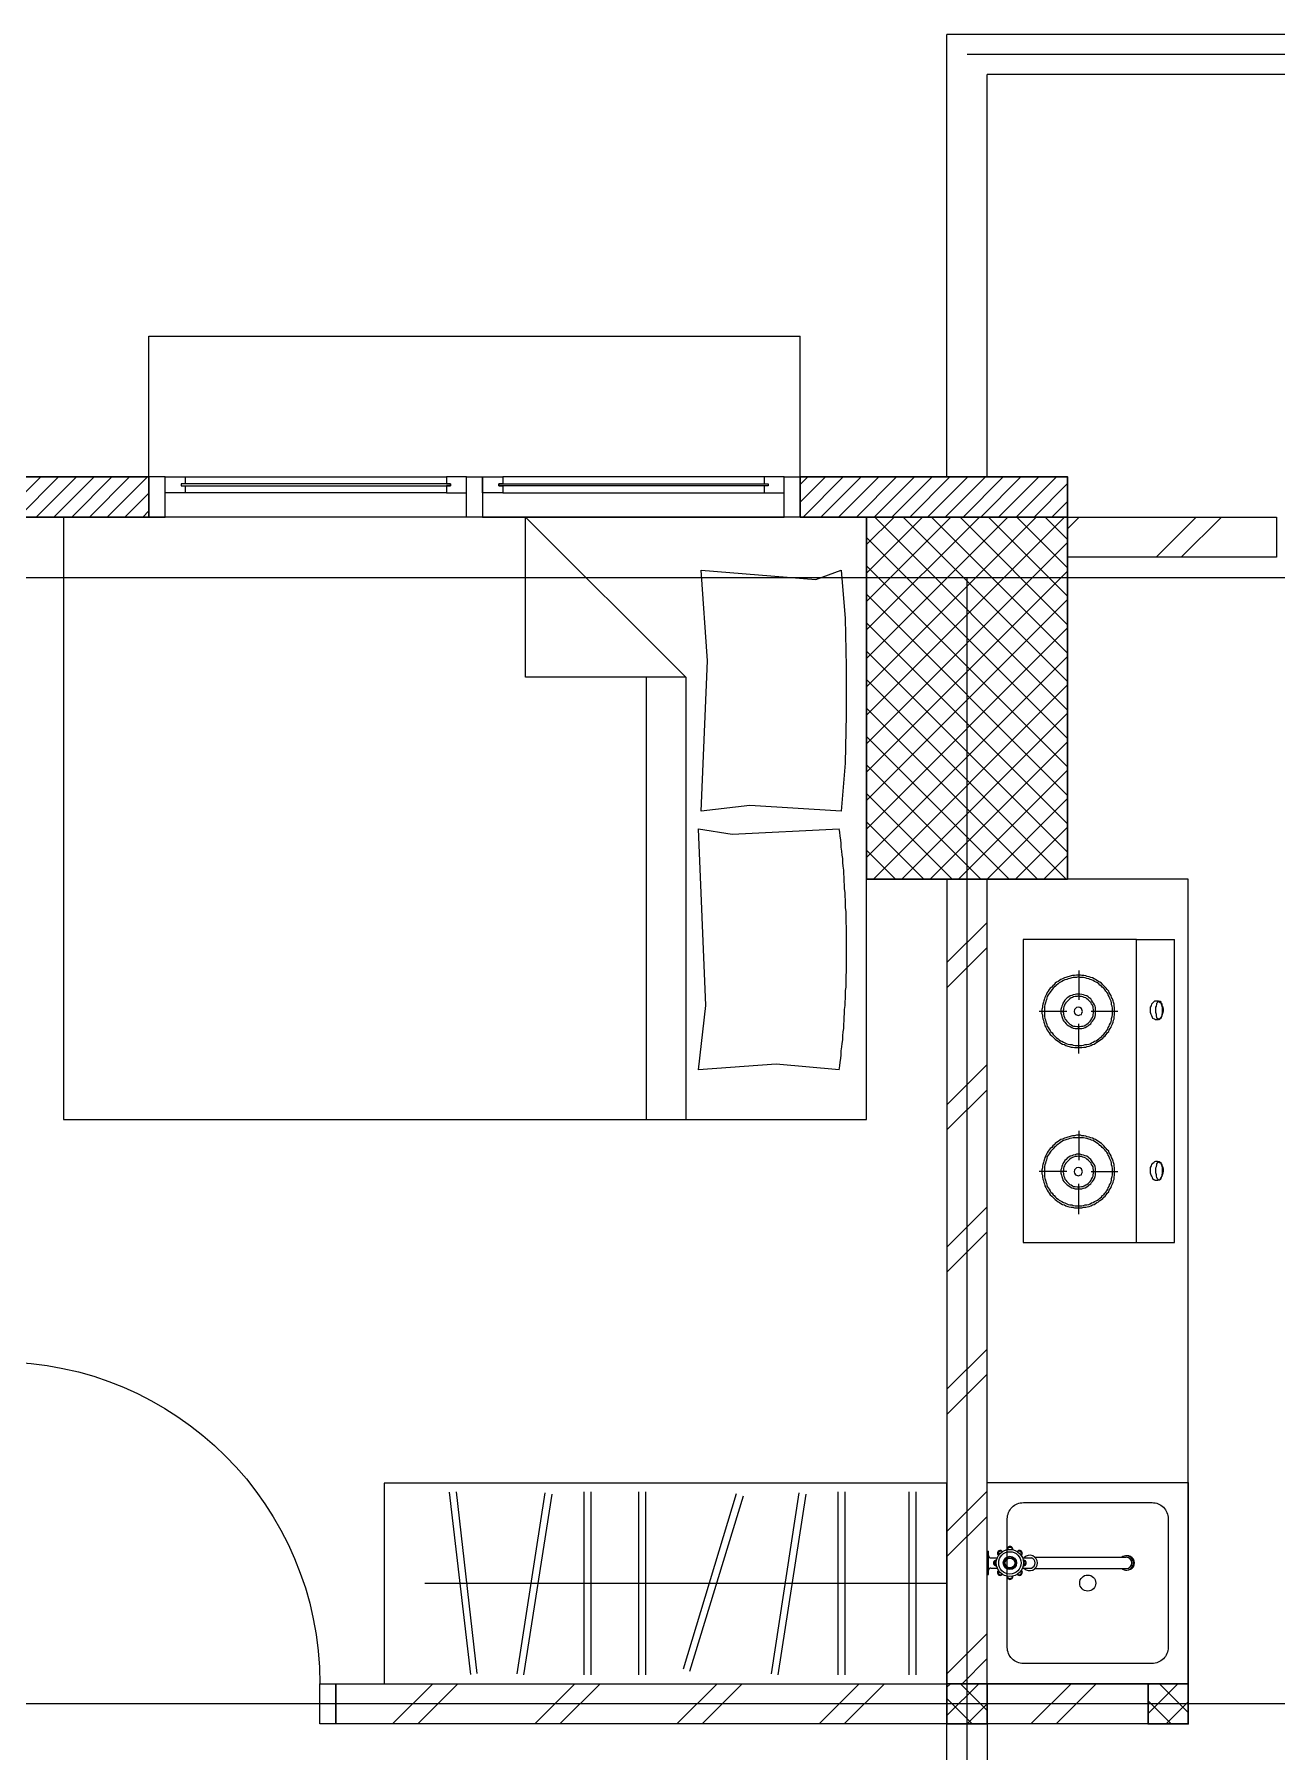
# Model space of a CAD drawing. Header units: millimetres. Extents: x -324 to 75, y -297 to 70.
# Drawn here: x -19.226 to -16.136, y 8.056 to 12.325 of the extents above; entities that cross this region are included whole.
import ezdxf

# ---------------------------------------------------------------- set-up
doc = ezdxf.new("R2010")
doc.units = ezdxf.units.MM
doc.layers.get('defpoints').update_dxf_attribs({"color": 1})
for name, color, linetype, lineweight in [('ars', 11, 'Continuous', 0), ('KOL', 1, 'Continuous', 30), ('KOLOM', 4, 'Continuous', 9), ('lan', 7, 'Continuous', 15), ('SANITAIR', 15, 'Continuous', 9), ('tem', 5, 'Continuous', 20)]:
    doc.layers.add(name, color=color, linetype=linetype, lineweight=lineweight)
doc.layers.add('as', color=1, linetype='Continuous', plot=False)
doc.layers.add('Kusen', color=30, linetype='Continuous')

# ---------------------------------------------------------------- blocks, each defined once
blk = doc.blocks.new('T. J1')
at = {"layer": 'Kusen'}
for p, q in [((-0.7188, 0.1), (-0.0688, 0.1)), ((0.7212, 0.1), (0.0712, 0.1)), ((-0.0688, 0.06), (-0.7188, 0.06)), ((0.0712, 0.06), (0.7212, 0.06)), ((-0.0188, 0), (-0.7688, 0)), ((0.0212, 0), (0.7712, 0))]:
    blk.add_line(p, q, dxfattribs=at)
for points in [[(-0.8088, 0), (-0.7688, 0), (-0.7688, 0.1), (-0.8088, 0.1)], [(-0.0188, 0), (0.0212, 0), (0.0212, 0.1), (-0.0188, 0.1)], [(0.8112, 0), (0.7712, 0), (0.7712, 0.1), (0.8112, 0.1)]]:
    blk.add_lwpolyline(points, close=True, dxfattribs=at)
for points in [[(-0.7188, 0.0775), (-0.7188, 0.06), (-0.7688, 0.06), (-0.7688, 0.1), (-0.7188, 0.1), (-0.7188, 0.0825), (-0.7288, 0.0825), (-0.7288, 0.0775), (-0.7188, 0.0775)], [(-0.0688, 0.0775), (-0.0688, 0.06), (-0.0188, 0.06), (-0.0188, 0.1), (-0.0688, 0.1), (-0.0688, 0.0825), (-0.0588, 0.0825), (-0.0588, 0.0775), (-0.0688, 0.0775)], [(0.0712, 0.0775), (0.0712, 0.06), (0.0212, 0.06), (0.0212, 0.1), (0.0712, 0.1), (0.0712, 0.0825), (0.0612, 0.0825), (0.0612, 0.0775), (0.0712, 0.0775)], [(0.7212, 0.0775), (0.7212, 0.06), (0.7712, 0.06), (0.7712, 0.1), (0.7212, 0.1), (0.7212, 0.0825), (0.7312, 0.0825), (0.7312, 0.0775), (0.7212, 0.0775)]]:
    blk.add_lwpolyline(points, dxfattribs=at)
at = {"layer": 'Kusen', "color": 141}
for points in [[(-0.7288, 0.0775), (-0.0588, 0.0775), (-0.0588, 0.0825), (-0.7288, 0.0825)], [(0.7312, 0.0775), (0.0612, 0.0775), (0.0612, 0.0825), (0.7312, 0.0825)]]:
    blk.add_lwpolyline(points, close=True, dxfattribs=at)
blk = doc.blocks.new('P.80')
at = {"layer": 'Kusen'}
for points in [[(-69.8094, -74.8368), (-69.7694, -74.8368), (-69.7694, -74.0368), (-69.8094, -74.0368)], [(-70.6094, -74.9368), (-70.5694, -74.9368), (-70.5694, -74.8368), (-70.6094, -74.8368)], [(-69.7694, -74.9368), (-69.7294, -74.9368), (-69.7294, -74.8368), (-69.7694, -74.8368)]]:
    blk.add_lwpolyline(points, close=True, dxfattribs=at)
blk.add_arc((-69.7694, -74.8368), 0.8, 90, 180, dxfattribs=at)
blk = doc.blocks.new('BED1')
at = {"color": 0, "linetype": 'Continuous'}
for points in [[(1.9976, 0), (1.9976, 1.4976), (0, 1.4976), (0, 0), (1.9976, 0)], [(1.5484, 1.0993), (1.1489, 1.0993), (1.1489, 1.4976), (1.5484, 1.0993)], [(1.9346, 1.3656), (1.9443, 1.2458), (1.9467, 1.1259), (1.9467, 1.0061), (1.9443, 0.8862), (1.9346, 0.7663), (1.707, 0.7809), (1.586, 0.7663), (1.6017, 1.1404), (1.586, 1.3656), (1.8717, 1.3426), (1.9346, 1.3656)], [(1.4492, 1.0993), (1.4492, 0)], [(1.5484, 1.0993), (1.5484, 0)], [(1.9298, 0.1235), (1.7724, 0.138), (1.5799, 0.1235), (1.5981, 0.2833), (1.5799, 0.7228), (1.6634, 0.7094), (1.9298, 0.7228)], [(1.9298, 0.1235), (1.931, 0.1332), (1.9322, 0.1429), (1.9334, 0.1513), (1.9346, 0.161), (1.9346, 0.1707), (1.9358, 0.1804), (1.937, 0.1889), (1.9383, 0.1985), (1.9383, 0.2082), (1.9395, 0.2179), (1.9407, 0.2264), (1.9407, 0.2361), (1.9419, 0.2458), (1.9419, 0.2542), (1.9431, 0.2639), (1.9431, 0.2736), (1.9443, 0.2833), (1.9443, 0.2918), (1.9455, 0.3015), (1.9455, 0.3111), (1.9455, 0.3208), (1.9467, 0.3293), (1.9467, 0.339), (1.9467, 0.3487), (1.9467, 0.3584), (1.9479, 0.3668), (1.9479, 0.3765), (1.9479, 0.3862), (1.9479, 0.3959), (1.9479, 0.4044), (1.9479, 0.414), (1.9479, 0.4237), (1.9479, 0.4334), (1.9479, 0.4419), (1.9479, 0.4516), (1.9479, 0.4613), (1.9479, 0.4709), (1.9479, 0.4794), (1.9467, 0.4891), (1.9467, 0.4988), (1.9467, 0.5085), (1.9467, 0.5169), (1.9455, 0.5266), (1.9455, 0.5363), (1.9455, 0.546), (1.9443, 0.5545), (1.9443, 0.5642), (1.9431, 0.5738), (1.9431, 0.5835), (1.9419, 0.592), (1.9419, 0.6017), (1.9407, 0.6114), (1.9407, 0.6199), (1.9395, 0.6295), (1.9383, 0.6392), (1.9383, 0.6489), (1.937, 0.6574), (1.9358, 0.6671), (1.9346, 0.6768), (1.9346, 0.6864), (1.9334, 0.6949), (1.9322, 0.7046), (1.931, 0.7143), (1.9298, 0.7228)]]:
    blk.add_lwpolyline(points, dxfattribs=at)
blk = doc.blocks.new('LEMARI1')
for points in [[(0.6998, 0.4988), (-0.6998, 0.4988)], [(-0.6998, 0), (0.6998, 0), (0.6998, 0.4988), (-0.6998, 0.4988), (-0.6998, 0)], [(-0.5387, 0.4758), (-0.4855, 0.023)], [(-0.4685, 0.0254), (-0.5206, 0.477)], [(-0.3002, 0.4746), (-0.3705, 0.0242)], [(-0.3523, 0.0218), (-0.2821, 0.4709)], [(-0.2034, 0.477), (-0.2034, 0.0218)], [(-0.1852, 0.0218), (-0.1852, 0.477)], [(-0.0678, 0.477), (-0.0678, 0.0218)], [(-0.0496, 0.0218), (-0.0496, 0.477)], [(0.1755, 0.4722), (0.0436, 0.0363)], [(0.3317, 0.4746), (0.2627, 0.0242)], [(0.2797, 0.0218), (0.3499, 0.4709)], [(0.4286, 0.477), (0.4286, 0.0218)], [(0.4467, 0.0218), (0.4467, 0.477)], [(0.6053, 0.477), (0.6053, 0.0218)], [(0.6235, 0.0218), (0.6235, 0.477)], [(0.0605, 0.0315), (0.1937, 0.4673)], [(0.6998, 0.2494), (-0.5993, 0.2494)]]:
    blk.add_lwpolyline(points)
blk = doc.blocks.new('K 10.10')
at = {"layer": 'ars'}
h = blk.add_hatch(dxfattribs=at)
h.set_pattern_fill('_USER', color=256, scale=0.05, angle=45, double=1, pattern_type=0)
h.set_pattern_definition([(45, (0, 0), (-0.035355339, 0.035355339), []), (135, (0, 0), (-0.035355339, -0.035355339), [])])
h.paths.add_polyline_path([(1560.5383, 1380.4069), (1560.6383, 1380.4069), (1560.6383, 1380.5069), (1560.5383, 1380.5069)])
at = {"layer": 'KOL'}
blk.add_lwpolyline([(1560.5383, 1380.4069), (1560.6383, 1380.4069), (1560.6383, 1380.5069), (1560.5383, 1380.5069)], close=True, dxfattribs=at)
blk = doc.blocks.new('typikal-1a')
at = {"layer": 'as'}
blk.add_line((0, 2.8), (6.2, 2.8), dxfattribs=at)
at = {"layer": 'KOL'}
blk.add_lwpolyline([(2.035, -0.15), (2.96, -0.15), (2.96, -0.25), (2.035, -0.25)], close=True, dxfattribs=at)
at = {"layer": 'tem'}
for points in [[(0.05, 2.85), (-0.05, 2.85), (-0.05, 5.45), (0.05, 5.45)], [(1.57, 2.75), (0.05, 2.75), (0.05, 2.85), (1.57, 2.85)], [(0.05, 2.75), (-0.05, 2.75), (-0.05, 0.75), (0.05, 0.75)]]:
    blk.add_lwpolyline(points, close=True, dxfattribs=at)
at = {"layer": 'ars', "rotation": 180}
for name, p in [('LEMARI1', (0.7498, 2.75)), ('BED1', (2.2476, 1.3476))]:
    blk.add_blockref(name, p, dxfattribs=at)
at = {"layer": 'KOLOM', "extrusion": (0, 0, -1), "zscale": -1}
blk.add_blockref('K 10.10', (-1560.5883, -1377.6569), dxfattribs=at)
at = {"layer": 'Kusen', "xscale": -1, "rotation": 180}
for name, p in [('P.80', (72.1794, -72.0868)), ('T. J1', (1.2238, -0.15))]:
    blk.add_blockref(name, p, dxfattribs=at)
blk = doc.blocks.new("k2'")
at = {"layer": 'ars'}
h = blk.add_hatch(dxfattribs=at)
h.set_pattern_fill('_USER', color=256, scale=0.05, angle=45, double=1, pattern_type=0)
h.set_pattern_definition([(45, (0, -4.95), (-0.03535534, 0.03535534), []), (135, (0, -4.95), (-0.03535534, -0.03535534), [])])
h.paths.add_polyline_path([(-0.25, -0.45), (0.25, -0.45), (0.25, 0.45), (-0.25, 0.45)])
at = {"layer": 'KOL'}
blk.add_lwpolyline([(-0.25, -0.45), (0.25, -0.45), (0.25, 0.45), (-0.25, 0.45)], close=True, dxfattribs=at)
blk = doc.blocks.new('KRAN DPR ATAS')
for p, q in [((-0.0289, 0), (0.0289, 0)), ((-0.0289, 0), (-0.0289, -0.0021)), ((0.0289, 0), (0.0289, -0.0021)), ((-0.0275, -0.0035), (0.0275, -0.0035)), ((-0.0127, -0.0092), (-0.0127, -0.0252)), ((0.0127, -0.0092), (0.0127, -0.0252)), ((-0.014, -0.1188), (-0.014, -0.3457)), ((-0.0127, -0.0877), (-0.0127, -0.1101)), ((0.0127, -0.0877), (0.0127, -0.1101)), ((0.014, -0.1188), (0.014, -0.3457))]:
    blk.add_line(p, q)
for radius in [0.0338, 0.0279, 0.0166, 0.0138, 0.0123]:
    blk.add_circle((0, -0.0564), radius)
for centre, radius, start, end in [((-0.0239, -0.0326), 0.00706, 39.002, 230.998), ((-0.0222, -0.0342), 0.00706, 58.1189, 211.8811), ((-0.0275, -0.0021), 0.00141, 180, 270), ((-0.0183, -0.0092), 0.00564, 0, 90), ((-0.0009, -0.0214), 0.00884, 254.902, 254.902), ((0, -0.0227), 0.00706, 354.002, 185.998), ((0, -0.025), 0.00706, 13.1189, 166.8811), ((0.0183, -0.0092), 0.00564, 90, 180), ((0.0239, -0.0326), 0.00706, 309.002, 140.998), ((0.0222, -0.0342), 0.00706, 328.1189, 121.8811), ((0.0275, -0.0021), 0.00141, 270, 0), ((-0.0338, -0.0564), 0.00706, 84.002, 275.998), ((-0.0315, -0.0564), 0.00706, 103.1189, 256.8811), ((-0.0239, -0.0803), 0.00706, 129.002, 320.998), ((-0.0222, -0.0787), 0.00706, 148.1189, 301.8811), ((0.0239, -0.0803), 0.00706, 219.002, 50.998), ((0.0222, -0.0787), 0.00706, 238.1189, 31.8811), ((0.0338, -0.0564), 0.00706, 264.002, 95.998), ((0.0315, -0.0564), 0.00706, 283.1189, 76.8811), ((0, -0.1058), 0.0191, 134.711, 45.289), ((0, -0.1058), 0.0134, 198.6717, 270), ((0, -0.0902), 0.00706, 174.002, 5.998), ((0, -0.0879), 0.00706, 193.1189, 346.8811), ((0, -0.1058), 0.0134, 270, 341.3283), ((0, -0.3457), 0.0178, 141.8277, 38.1723), ((0, -0.3484), 0.0178, 175.6641, 4.3359), ((0, -0.3457), 0.014, 180, 0)]:
    blk.add_arc(centre, radius, start, end)
blk = doc.blocks.new('KOMPOR')
for points in [[(0, 0.3765), (0, -0.3765)], [(0.0944, 0.3765), (0, 0.3765)], [(0.3765, 0.3765), (0.0944, 0.3765)], [(0.0944, 0.3765), (0.0944, -0.3765)], [(0.3765, -0.3765), (0.3765, 0.3765)], [(0.2373, 0.3063), (0.2373, 0.2312)], [(0.2385, 0.2906), (0.2337, 0.2906), (0.23, 0.2906), (0.2252, 0.2893), (0.2203, 0.2893), (0.2167, 0.2881), (0.2119, 0.2869), (0.2082, 0.2857), (0.2034, 0.2833), (0.1998, 0.2821), (0.1961, 0.2797), (0.1925, 0.2772), (0.1889, 0.276), (0.1852, 0.2724), (0.1816, 0.27), (0.178, 0.2676), (0.1755, 0.2639), (0.1719, 0.2615), (0.1695, 0.2579), (0.1671, 0.2542), (0.1634, 0.2506), (0.1622, 0.247), (0.1598, 0.2433), (0.1574, 0.2397), (0.1562, 0.2361), (0.1538, 0.2312), (0.1525, 0.2276), (0.1513, 0.2228), (0.1501, 0.2191), (0.1501, 0.2143), (0.1489, 0.2094), (0.1489, 0.2058), (0.1489, 0.201), (0.1489, 0.1961), (0.1489, 0.1913), (0.1501, 0.1864), (0.1501, 0.1828), (0.1513, 0.178), (0.1525, 0.1743), (0.1538, 0.1695), (0.1562, 0.1659), (0.1574, 0.161), (0.1598, 0.1574), (0.1622, 0.1538), (0.1634, 0.1501), (0.1671, 0.1465), (0.1695, 0.1429), (0.1719, 0.1404), (0.1755, 0.1368), (0.178, 0.1344), (0.1816, 0.1308), (0.1852, 0.1283), (0.1889, 0.1259), (0.1925, 0.1235), (0.1961, 0.1211), (0.1998, 0.1199), (0.2034, 0.1174), (0.2082, 0.1162), (0.2119, 0.115), (0.2167, 0.1138), (0.2203, 0.1126), (0.2252, 0.1114), (0.23, 0.1114), (0.2337, 0.1102), (0.2385, 0.1102), (0.2433, 0.1102), (0.2482, 0.1114), (0.253, 0.1114), (0.2567, 0.1126), (0.2615, 0.1138), (0.2651, 0.115), (0.27, 0.1162), (0.2736, 0.1174), (0.2785, 0.1199), (0.2821, 0.1211), (0.2857, 0.1235), (0.2893, 0.1259), (0.293, 0.1283), (0.2966, 0.1308), (0.299, 0.1344), (0.3027, 0.1368), (0.3051, 0.1404), (0.3087, 0.1429), (0.3111, 0.1465), (0.3136, 0.1501), (0.316, 0.1538), (0.3184, 0.1574), (0.3196, 0.161), (0.322, 0.1659), (0.3232, 0.1695), (0.3245, 0.1743), (0.3257, 0.178), (0.3269, 0.1828), (0.3281, 0.1864), (0.3281, 0.1913), (0.3293, 0.1961), (0.3293, 0.201), (0.3293, 0.2058), (0.3281, 0.2094), (0.3281, 0.2143), (0.3269, 0.2191), (0.3257, 0.2228), (0.3245, 0.2276), (0.3232, 0.2312), (0.322, 0.2361), (0.3196, 0.2397), (0.3184, 0.2433), (0.316, 0.247), (0.3136, 0.2506), (0.3111, 0.2542), (0.3087, 0.2579), (0.3051, 0.2615), (0.3027, 0.2639), (0.299, 0.2676), (0.2966, 0.27), (0.293, 0.2724), (0.2893, 0.276), (0.2857, 0.2772), (0.2821, 0.2797), (0.2785, 0.2821), (0.2736, 0.2833), (0.27, 0.2857), (0.2651, 0.2869), (0.2615, 0.2881), (0.2567, 0.2893), (0.253, 0.2893), (0.2482, 0.2906), (0.2433, 0.2906), (0.2385, 0.2906)], [(0.2385, 0.2857), (0.2349, 0.2857), (0.23, 0.2857), (0.2264, 0.2845), (0.2215, 0.2833), (0.2179, 0.2833), (0.2131, 0.2821), (0.2094, 0.2809), (0.2058, 0.2785), (0.2022, 0.2772), (0.1985, 0.2748), (0.1949, 0.2736), (0.1913, 0.2712), (0.1877, 0.2688), (0.1852, 0.2663), (0.1816, 0.2639), (0.1792, 0.2603), (0.1755, 0.2579), (0.1731, 0.2542), (0.1707, 0.2518), (0.1683, 0.2482), (0.1659, 0.2446), (0.1646, 0.2409), (0.1622, 0.2373), (0.161, 0.2337), (0.1586, 0.23), (0.1574, 0.2264), (0.1562, 0.2215), (0.1562, 0.2179), (0.155, 0.2131), (0.1538, 0.2094), (0.1538, 0.2046), (0.1538, 0.201), (0.1538, 0.1961), (0.1538, 0.1925), (0.155, 0.1877), (0.1562, 0.184), (0.1562, 0.1792), (0.1574, 0.1755), (0.1586, 0.1719), (0.161, 0.1671), (0.1622, 0.1634), (0.1646, 0.1598), (0.1659, 0.1562), (0.1683, 0.1525), (0.1707, 0.1501), (0.1731, 0.1465), (0.1755, 0.1441), (0.1792, 0.1404), (0.1816, 0.138), (0.1852, 0.1356), (0.1877, 0.132), (0.1913, 0.1308), (0.1949, 0.1283), (0.1985, 0.1259), (0.2022, 0.1235), (0.2058, 0.1223), (0.2094, 0.1211), (0.2131, 0.1199), (0.2179, 0.1186), (0.2215, 0.1174), (0.2264, 0.1162), (0.23, 0.1162), (0.2349, 0.1162), (0.2385, 0.1162), (0.2433, 0.1162), (0.247, 0.1162), (0.2518, 0.1162), (0.2554, 0.1174), (0.2603, 0.1186), (0.2639, 0.1199), (0.2676, 0.1211), (0.2724, 0.1223), (0.276, 0.1235), (0.2797, 0.1259), (0.2833, 0.1283), (0.2869, 0.1308), (0.2893, 0.132), (0.293, 0.1356), (0.2954, 0.138), (0.299, 0.1404), (0.3015, 0.1441), (0.3039, 0.1465), (0.3075, 0.1501), (0.3087, 0.1525), (0.3111, 0.1562), (0.3136, 0.1598), (0.316, 0.1634), (0.3172, 0.1671), (0.3184, 0.1719), (0.3196, 0.1755), (0.3208, 0.1792), (0.322, 0.184), (0.3232, 0.1877), (0.3232, 0.1925), (0.3232, 0.1961), (0.3232, 0.201), (0.3232, 0.2046), (0.3232, 0.2094), (0.3232, 0.2131), (0.322, 0.2179), (0.3208, 0.2215), (0.3196, 0.2264), (0.3184, 0.23), (0.3172, 0.2337), (0.316, 0.2373), (0.3136, 0.2409), (0.3111, 0.2446), (0.3087, 0.2482), (0.3075, 0.2518), (0.3039, 0.2542), (0.3015, 0.2579), (0.299, 0.2603), (0.2954, 0.2639), (0.293, 0.2663), (0.2893, 0.2688), (0.2869, 0.2712), (0.2833, 0.2736), (0.2797, 0.2748), (0.276, 0.2772), (0.2724, 0.2785), (0.2676, 0.2809), (0.2639, 0.2821), (0.2603, 0.2833), (0.2554, 0.2833), (0.2518, 0.2845), (0.247, 0.2857), (0.2433, 0.2857), (0.2385, 0.2857)], [(0.0436, 0.2228), (0.0472, 0.2228), (0.0496, 0.2215), (0.0533, 0.2191), (0.0545, 0.2155), (0.0557, 0.2119), (0.0581, 0.2094), (0.0593, 0.2046), (0.0593, 0.1998), (0.0593, 0.1949), (0.0593, 0.1901), (0.0569, 0.1864), (0.0557, 0.1828), (0.0533, 0.1792), (0.0508, 0.178), (0.0484, 0.1755), (0.046, 0.1743), (0.0424, 0.1743), (0.04, 0.1755), (0.0375, 0.178), (0.0339, 0.1792), (0.0327, 0.1828), (0.0315, 0.1864), (0.0291, 0.1901), (0.0278, 0.1949), (0.0278, 0.1998), (0.0291, 0.2046), (0.0303, 0.2094), (0.0315, 0.2119), (0.0339, 0.2155), (0.0351, 0.2191), (0.0375, 0.2215), (0.0412, 0.2228), (0.0436, 0.2228)], [(0.0375, 0.2215), (0.04, 0.2215), (0.04, 0.2203), (0.0424, 0.2179), (0.0436, 0.2155), (0.0448, 0.2119), (0.0448, 0.2082), (0.046, 0.2034), (0.046, 0.1998), (0.046, 0.1961), (0.046, 0.1913), (0.0448, 0.1877), (0.0436, 0.184), (0.0436, 0.1816), (0.0412, 0.178), (0.04, 0.1768), (0.0387, 0.1755), (0.0375, 0.1755), (0.0351, 0.1768), (0.0339, 0.178), (0.0327, 0.1816), (0.0315, 0.184), (0.0315, 0.1877), (0.0303, 0.1913), (0.0303, 0.1961), (0.0303, 0.1998), (0.0303, 0.2034), (0.0315, 0.2082), (0.0315, 0.2119), (0.0327, 0.2155), (0.0339, 0.2179), (0.0351, 0.2203), (0.0363, 0.2215), (0.0375, 0.2215)], [(0.2385, 0.2433), (0.2349, 0.2433), (0.23, 0.2433), (0.2264, 0.2421), (0.2215, 0.2409), (0.2179, 0.2385), (0.2143, 0.2361), (0.2119, 0.2337), (0.2082, 0.2312), (0.2058, 0.2276), (0.2034, 0.2252), (0.201, 0.2215), (0.1985, 0.2179), (0.1973, 0.2131), (0.1961, 0.2094), (0.1961, 0.2046), (0.1961, 0.201), (0.1961, 0.1961), (0.1961, 0.1925), (0.1973, 0.1877), (0.1985, 0.184), (0.201, 0.1804), (0.2034, 0.1768), (0.2058, 0.1731), (0.2082, 0.1707), (0.2119, 0.1671), (0.2143, 0.1646), (0.2179, 0.1622), (0.2215, 0.161), (0.2264, 0.1598), (0.23, 0.1586), (0.2349, 0.1574), (0.2385, 0.1574), (0.2433, 0.1574), (0.247, 0.1586), (0.2518, 0.1598), (0.2554, 0.161), (0.2591, 0.1622), (0.2627, 0.1646), (0.2663, 0.1671), (0.2688, 0.1707), (0.2724, 0.1731), (0.2748, 0.1768), (0.2772, 0.1804), (0.2785, 0.184), (0.2797, 0.1877), (0.2809, 0.1925), (0.2821, 0.1961), (0.2821, 0.201), (0.2821, 0.2046), (0.2809, 0.2094), (0.2797, 0.2131), (0.2785, 0.2179), (0.2772, 0.2215), (0.2748, 0.2252), (0.2724, 0.2276), (0.2688, 0.2312), (0.2663, 0.2337), (0.2627, 0.2361), (0.2591, 0.2385), (0.2554, 0.2409), (0.2518, 0.2421), (0.247, 0.2433), (0.2433, 0.2433), (0.2385, 0.2433)], [(0.2385, 0.2385), (0.2349, 0.2385), (0.2312, 0.2373), (0.2276, 0.2373), (0.224, 0.2361), (0.2203, 0.2337), (0.2179, 0.2324), (0.2143, 0.23), (0.2119, 0.2276), (0.2094, 0.2252), (0.207, 0.2215), (0.2058, 0.2191), (0.2034, 0.2155), (0.2022, 0.2119), (0.2022, 0.2082), (0.201, 0.2046), (0.201, 0.201), (0.201, 0.1973), (0.2022, 0.1925), (0.2022, 0.1889), (0.2034, 0.1864), (0.2058, 0.1828), (0.207, 0.1792), (0.2094, 0.1768), (0.2119, 0.1743), (0.2143, 0.1719), (0.2179, 0.1695), (0.2203, 0.1671), (0.224, 0.1659), (0.2276, 0.1646), (0.2312, 0.1634), (0.2349, 0.1634), (0.2385, 0.1622), (0.2421, 0.1634), (0.247, 0.1634), (0.2506, 0.1646), (0.253, 0.1659), (0.2567, 0.1671), (0.2603, 0.1695), (0.2627, 0.1719), (0.2651, 0.1743), (0.2676, 0.1768), (0.27, 0.1792), (0.2724, 0.1828), (0.2736, 0.1864), (0.2748, 0.1889), (0.276, 0.1925), (0.276, 0.1973), (0.2772, 0.201), (0.276, 0.2046), (0.276, 0.2082), (0.2748, 0.2119), (0.2736, 0.2155), (0.2724, 0.2191), (0.27, 0.2215), (0.2676, 0.2252), (0.2651, 0.2276), (0.2627, 0.23), (0.2603, 0.2324), (0.2567, 0.2337), (0.253, 0.2361), (0.2506, 0.2373), (0.247, 0.2373), (0.2421, 0.2385), (0.2385, 0.2385)], [(0.1404, 0.201), (0.207, 0.201)], [(0.2385, 0.2107), (0.2349, 0.2094), (0.2312, 0.2082), (0.23, 0.2046), (0.2288, 0.201), (0.23, 0.1961), (0.2312, 0.1937), (0.2349, 0.1913), (0.2385, 0.1901), (0.2433, 0.1913), (0.2458, 0.1937), (0.2482, 0.1961), (0.2494, 0.201), (0.2482, 0.2046), (0.2458, 0.2082), (0.2433, 0.2094), (0.2385, 0.2107)], [(0.2373, 0.0993), (0.2373, 0.1719)], [(0.3366, 0.1998), (0.2676, 0.1998)], [(0.2385, -0.1077), (0.2337, -0.1077), (0.23, -0.1077), (0.2252, -0.109), (0.2203, -0.109), (0.2167, -0.1102), (0.2119, -0.1114), (0.2082, -0.1126), (0.2034, -0.115), (0.1998, -0.1162), (0.1961, -0.1186), (0.1925, -0.1211), (0.1889, -0.1235), (0.1852, -0.1259), (0.1816, -0.1283), (0.178, -0.1308), (0.1755, -0.1344), (0.1719, -0.1368), (0.1695, -0.1404), (0.1671, -0.1441), (0.1634, -0.1477), (0.1622, -0.1513), (0.1598, -0.155), (0.1574, -0.1586), (0.1562, -0.1622), (0.1538, -0.1671), (0.1525, -0.1707), (0.1513, -0.1755), (0.1501, -0.1792), (0.1501, -0.184), (0.1489, -0.1889), (0.1489, -0.1925), (0.1489, -0.1973), (0.1489, -0.2022), (0.1489, -0.207), (0.1501, -0.2119), (0.1501, -0.2155), (0.1513, -0.2203), (0.1525, -0.224), (0.1538, -0.2288), (0.1562, -0.2324), (0.1574, -0.2373), (0.1598, -0.2409), (0.1622, -0.2446), (0.1634, -0.2482), (0.1671, -0.2518), (0.1695, -0.2554), (0.1719, -0.2579), (0.1755, -0.2615), (0.178, -0.2639), (0.1816, -0.2676), (0.1852, -0.27), (0.1889, -0.2724), (0.1925, -0.2748), (0.1961, -0.2772), (0.1998, -0.2785), (0.2034, -0.2809), (0.2082, -0.2821), (0.2119, -0.2833), (0.2167, -0.2845), (0.2203, -0.2857), (0.2252, -0.2869), (0.23, -0.2869), (0.2337, -0.2881), (0.2385, -0.2881), (0.2433, -0.2881), (0.2482, -0.2869), (0.253, -0.2869), (0.2567, -0.2857), (0.2615, -0.2845), (0.2651, -0.2833), (0.27, -0.2821), (0.2736, -0.2809), (0.2785, -0.2785), (0.2821, -0.2772), (0.2857, -0.2748), (0.2893, -0.2724), (0.293, -0.27), (0.2966, -0.2676), (0.299, -0.2639), (0.3027, -0.2615), (0.3051, -0.2579), (0.3087, -0.2554), (0.3111, -0.2518), (0.3136, -0.2482), (0.316, -0.2446), (0.3184, -0.2409), (0.3196, -0.2373), (0.322, -0.2324), (0.3232, -0.2288), (0.3245, -0.224), (0.3257, -0.2203), (0.3269, -0.2155), (0.3281, -0.2119), (0.3281, -0.207), (0.3293, -0.2022), (0.3293, -0.1973), (0.3293, -0.1925), (0.3281, -0.1889), (0.3281, -0.184), (0.3269, -0.1792), (0.3257, -0.1755), (0.3245, -0.1707), (0.3232, -0.1671), (0.322, -0.1622), (0.3196, -0.1586), (0.3184, -0.155), (0.316, -0.1513), (0.3136, -0.1477), (0.3111, -0.1441), (0.3087, -0.1404), (0.3051, -0.1368), (0.3027, -0.1344), (0.299, -0.1308), (0.2966, -0.1283), (0.293, -0.1259), (0.2893, -0.1235), (0.2857, -0.1211), (0.2821, -0.1186), (0.2785, -0.1162), (0.2736, -0.115), (0.27, -0.1126), (0.2651, -0.1114), (0.2615, -0.1102), (0.2567, -0.109), (0.253, -0.109), (0.2482, -0.1077), (0.2433, -0.1077), (0.2385, -0.1077)], [(0.2385, -0.1126), (0.2349, -0.1126), (0.23, -0.1126), (0.2264, -0.1138), (0.2215, -0.115), (0.2179, -0.115), (0.2131, -0.1162), (0.2094, -0.1174), (0.2058, -0.1199), (0.2022, -0.1211), (0.1985, -0.1235), (0.1949, -0.1247), (0.1913, -0.1271), (0.1877, -0.1295), (0.1852, -0.132), (0.1816, -0.1344), (0.1792, -0.138), (0.1755, -0.1404), (0.1731, -0.1441), (0.1707, -0.1465), (0.1683, -0.1501), (0.1659, -0.1538), (0.1646, -0.1574), (0.1622, -0.161), (0.161, -0.1646), (0.1586, -0.1683), (0.1574, -0.1719), (0.1562, -0.1768), (0.1562, -0.1804), (0.155, -0.1852), (0.1538, -0.1889), (0.1538, -0.1937), (0.1538, -0.1973), (0.1538, -0.2022), (0.1538, -0.2058), (0.155, -0.2107), (0.1562, -0.2143), (0.1562, -0.2191), (0.1574, -0.2228), (0.1586, -0.2264), (0.161, -0.2312), (0.1622, -0.2349), (0.1646, -0.2385), (0.1659, -0.2421), (0.1683, -0.2458), (0.1707, -0.2482), (0.1731, -0.2518), (0.1755, -0.2554), (0.1792, -0.2579), (0.1816, -0.2603), (0.1852, -0.2627), (0.1877, -0.2663), (0.1913, -0.2688), (0.1949, -0.27), (0.1985, -0.2724), (0.2022, -0.2748), (0.2058, -0.276), (0.2094, -0.2772), (0.2131, -0.2785), (0.2179, -0.2797), (0.2215, -0.2809), (0.2264, -0.2821), (0.23, -0.2821), (0.2349, -0.2821), (0.2385, -0.2833), (0.2433, -0.2821), (0.247, -0.2821), (0.2518, -0.2821), (0.2554, -0.2809), (0.2603, -0.2797), (0.2639, -0.2785), (0.2676, -0.2772), (0.2724, -0.276), (0.276, -0.2748), (0.2797, -0.2724), (0.2833, -0.27), (0.2869, -0.2688), (0.2893, -0.2663), (0.293, -0.2627), (0.2954, -0.2603), (0.299, -0.2579), (0.3015, -0.2554), (0.3039, -0.2518), (0.3075, -0.2482), (0.3087, -0.2458), (0.3111, -0.2421), (0.3136, -0.2385), (0.316, -0.2349), (0.3172, -0.2312), (0.3184, -0.2264), (0.3196, -0.2228), (0.3208, -0.2191), (0.322, -0.2143), (0.3232, -0.2107), (0.3232, -0.2058), (0.3232, -0.2022), (0.3232, -0.1973), (0.3232, -0.1937), (0.3232, -0.1889), (0.3232, -0.1852), (0.322, -0.1804), (0.3208, -0.1768), (0.3196, -0.1719), (0.3184, -0.1683), (0.3172, -0.1646), (0.316, -0.161), (0.3136, -0.1574), (0.3111, -0.1538), (0.3087, -0.1501), (0.3075, -0.1465), (0.3039, -0.1441), (0.3015, -0.1404), (0.299, -0.138), (0.2954, -0.1344), (0.293, -0.132), (0.2893, -0.1295), (0.2869, -0.1271), (0.2833, -0.1247), (0.2797, -0.1235), (0.276, -0.1211), (0.2724, -0.1199), (0.2676, -0.1174), (0.2639, -0.1162), (0.2603, -0.115), (0.2554, -0.115), (0.2518, -0.1138), (0.247, -0.1126), (0.2433, -0.1126), (0.2385, -0.1126)], [(0.2373, -0.0932), (0.2373, -0.1671)], [(0.2385, -0.155), (0.2349, -0.155), (0.23, -0.155), (0.2264, -0.1562), (0.2215, -0.1574), (0.2179, -0.1598), (0.2143, -0.1622), (0.2119, -0.1646), (0.2082, -0.1671), (0.2058, -0.1707), (0.2034, -0.1731), (0.201, -0.1768), (0.1985, -0.1804), (0.1973, -0.1852), (0.1961, -0.1889), (0.1961, -0.1937), (0.1961, -0.1973), (0.1961, -0.2022), (0.1961, -0.207), (0.1973, -0.2107), (0.1985, -0.2143), (0.201, -0.2179), (0.2034, -0.2215), (0.2058, -0.2252), (0.2082, -0.2288), (0.2119, -0.2312), (0.2143, -0.2337), (0.2179, -0.2361), (0.2215, -0.2373), (0.2264, -0.2385), (0.23, -0.2397), (0.2349, -0.2409), (0.2385, -0.2409), (0.2433, -0.2409), (0.247, -0.2397), (0.2518, -0.2385), (0.2554, -0.2373), (0.2591, -0.2361), (0.2627, -0.2337), (0.2663, -0.2312), (0.2688, -0.2288), (0.2724, -0.2252), (0.2748, -0.2215), (0.2772, -0.2179), (0.2785, -0.2143), (0.2797, -0.2107), (0.2809, -0.207), (0.2821, -0.2022), (0.2821, -0.1973), (0.2821, -0.1937), (0.2809, -0.1889), (0.2797, -0.1852), (0.2785, -0.1804), (0.2772, -0.1768), (0.2748, -0.1731), (0.2724, -0.1707), (0.2688, -0.1671), (0.2663, -0.1646), (0.2627, -0.1622), (0.2591, -0.1598), (0.2554, -0.1574), (0.2518, -0.1562), (0.247, -0.155), (0.2433, -0.155), (0.2385, -0.155)], [(0.2385, -0.1598), (0.2349, -0.1598), (0.2312, -0.161), (0.2276, -0.161), (0.224, -0.1622), (0.2203, -0.1646), (0.2179, -0.1659), (0.2143, -0.1683), (0.2119, -0.1707), (0.2094, -0.1731), (0.207, -0.1768), (0.2058, -0.1792), (0.2034, -0.1828), (0.2022, -0.1864), (0.2022, -0.1901), (0.201, -0.1937), (0.201, -0.1973), (0.201, -0.2022), (0.2022, -0.2058), (0.2022, -0.2094), (0.2034, -0.2131), (0.2058, -0.2155), (0.207, -0.2191), (0.2094, -0.2215), (0.2119, -0.224), (0.2143, -0.2264), (0.2179, -0.2288), (0.2203, -0.2312), (0.224, -0.2324), (0.2276, -0.2337), (0.2312, -0.2349), (0.2349, -0.2349), (0.2385, -0.2361), (0.2421, -0.2349), (0.247, -0.2349), (0.2506, -0.2337), (0.253, -0.2324), (0.2567, -0.2312), (0.2603, -0.2288), (0.2627, -0.2264), (0.2651, -0.224), (0.2676, -0.2215), (0.27, -0.2191), (0.2724, -0.2155), (0.2736, -0.2131), (0.2748, -0.2094), (0.276, -0.2058), (0.276, -0.2022), (0.2772, -0.1973), (0.276, -0.1937), (0.276, -0.1901), (0.2748, -0.1864), (0.2736, -0.1828), (0.2724, -0.1792), (0.27, -0.1768), (0.2676, -0.1731), (0.2651, -0.1707), (0.2627, -0.1683), (0.2603, -0.1659), (0.2567, -0.1646), (0.253, -0.1622), (0.2506, -0.161), (0.247, -0.161), (0.2421, -0.1598), (0.2385, -0.1598)], [(0.0436, -0.1768), (0.0472, -0.1768), (0.0496, -0.178), (0.0533, -0.1804), (0.0545, -0.1828), (0.0557, -0.1864), (0.0581, -0.1901), (0.0593, -0.1949), (0.0593, -0.1985), (0.0593, -0.2034), (0.0593, -0.2082), (0.0569, -0.2119), (0.0557, -0.2167), (0.0533, -0.2191), (0.0508, -0.2215), (0.0484, -0.224), (0.046, -0.224), (0.0424, -0.224), (0.04, -0.224), (0.0375, -0.2215), (0.0339, -0.2191), (0.0327, -0.2167), (0.0315, -0.2119), (0.0291, -0.2082), (0.0278, -0.2034), (0.0278, -0.1985), (0.0291, -0.1949), (0.0303, -0.1901), (0.0315, -0.1864), (0.0339, -0.1828), (0.0351, -0.1804), (0.0375, -0.178), (0.0412, -0.1768), (0.0436, -0.1768)], [(0.0375, -0.1768), (0.04, -0.178), (0.04, -0.1792), (0.0424, -0.1804), (0.0436, -0.1828), (0.0448, -0.1864), (0.0448, -0.1901), (0.046, -0.1949), (0.046, -0.1985), (0.046, -0.2034), (0.046, -0.2082), (0.0448, -0.2107), (0.0436, -0.2155), (0.0436, -0.2179), (0.0412, -0.2203), (0.04, -0.2228), (0.0387, -0.2228), (0.0375, -0.2228), (0.0351, -0.2228), (0.0339, -0.2203), (0.0327, -0.2179), (0.0315, -0.2155), (0.0315, -0.2107), (0.0303, -0.2082), (0.0303, -0.2034), (0.0303, -0.1985), (0.0303, -0.1949), (0.0315, -0.1901), (0.0315, -0.1864), (0.0327, -0.1828), (0.0339, -0.1804), (0.0351, -0.1792), (0.0363, -0.178), (0.0375, -0.1768)], [(0.1404, -0.1973), (0.207, -0.1973)], [(0.2385, -0.1877), (0.2349, -0.1889), (0.2312, -0.1901), (0.23, -0.1937), (0.2288, -0.1973), (0.23, -0.2022), (0.2312, -0.2046), (0.2349, -0.207), (0.2385, -0.2082), (0.2433, -0.207), (0.2458, -0.2046), (0.2482, -0.2022), (0.2494, -0.1973), (0.2482, -0.1937), (0.2458, -0.1901), (0.2433, -0.1889), (0.2385, -0.1877)], [(0.3366, -0.1985), (0.2676, -0.1985)], [(0.2373, -0.299), (0.2373, -0.2264)], [(0.0944, -0.3765), (0, -0.3765)], [(0.0944, -0.3765), (0.3765, -0.3765)]]:
    blk.add_lwpolyline(points)
blk = doc.blocks.new('A-2')
at = {"layer": 'ars'}
h = blk.add_hatch(dxfattribs=at)
h.set_pattern_fill('ANSI31', color=256, scale=0.25, angle=180, style=0)
h.set_pattern_definition([(225, (-511.968732, 382.94913), (0.0220970869, -0.0220970869), [])])
h.paths.add_polyline_path([(33.675, 13.3695), (32.75, 13.3695), (32.75, 13.4695), (33.675, 13.4695)])
h = blk.add_hatch(dxfattribs=at)
h.set_pattern_fill('ANSI31', color=256, scale=0.25, angle=180, style=0)
h.set_pattern_definition([(225, (-450.133732, 382.94913), (0.0220970869, -0.0220970869), [])])
h.paths.add_polyline_path([(35.295, 13.3695), (35.96, 13.3695), (35.96, 13.4695), (35.295, 13.4695)])
h = blk.add_hatch(dxfattribs=at)
h.set_pattern_fill('TEMBOK', color=256, scale=0.25)
h.set_pattern_definition([(45, (77.5428, 9.5449), (-0.1767767, 0.1767767), []), (45, (77.6053, 9.5449), (-0.1767767, 0.1767767), [])])
h.paths.add_polyline_path([(36.48, 13.3695), (35.96, 13.3695), (35.96, 13.2695), (36.48, 13.2695)])
h = blk.add_hatch(dxfattribs=at)
h.set_pattern_fill('TEMBOK', color=256, scale=0.25)
h.set_pattern_definition([(45, (78.0438, -1.7551), (-0.1767767, 0.1767767), []), (45, (78.1063, -1.7551), (-0.1767767, 0.1767767), [])])
h.paths.add_polyline_path([(35.66, 10.4695), (35.76, 10.4695), (35.76, 12.4695), (35.66, 12.4695)])
h = blk.add_hatch(dxfattribs=at)
h.set_pattern_fill('TEMBOK', color=256, scale=0.25)
h.set_pattern_definition([(45, (68.1438, -0.8551), (-0.1767767, 0.1767767), []), (45, (68.2063, -0.8551), (-0.1767767, 0.1767767), [])])
h.paths.add_polyline_path([(35.66, 10.3695), (34.14, 10.3695), (34.14, 10.4695), (35.66, 10.4695)])
h = blk.add_hatch(dxfattribs=at)
h.set_pattern_fill('TEMBOK', color=256, scale=0.25)
h.set_pattern_definition([(45, (78.9238, -0.8551), (-0.1767767, 0.1767767), []), (45, (78.9863, -0.8551), (-0.1767767, 0.1767767), [])])
h.paths.add_polyline_path([(36.16, 10.3695), (35.76, 10.3695), (35.76, 10.4695), (36.16, 10.4695)])
h = blk.add_hatch(dxfattribs=at)
h.set_pattern_fill('TEMBOK', color=256, scale=0.25)
h.set_pattern_definition([(45, (78.0438, -4.9551), (-0.1767767, 0.1767767), []), (45, (78.1063, -4.9551), (-0.1767767, 0.1767767), [])])
h.paths.add_polyline_path([(35.66, 9.2695), (35.76, 9.2695), (35.76, 10.3695), (35.66, 10.3695)])
at = {"layer": 'as'}
for p, q in [((37.31, 14.5195), (35.71, 14.5195)), ((-32.49, 13.2195), (41.91, 13.2195)), ((35.71, 0.1195), (35.71, 13.2195)), ((41.91, 10.4195), (35.71, 10.4195))]:
    blk.add_line(p, q, dxfattribs=at)
at = {"layer": 'KOL'}
blk.add_lwpolyline([(35.295, 13.3695), (35.96, 13.3695), (35.96, 13.4695), (35.295, 13.4695)], close=True, dxfattribs=at)
at = {"layer": 'lan'}
for p, q in [((37.36, 14.5695), (35.66, 14.5695)), ((35.66, 13.4695), (35.66, 14.5695)), ((37.26, 14.4695), (35.76, 14.4695)), ((35.76, 13.4695), (35.76, 14.4695)), ((33.675, 13.4695), (33.675, 13.8195)), ((33.675, 13.8195), (35.295, 13.8195)), ((35.295, 13.4695), (35.295, 13.8195))]:
    blk.add_line(p, q, dxfattribs=at)
at = {"layer": 'SANITAIR'}
blk.add_lwpolyline([(36.26, 10.4695), (35.76, 10.4695), (35.76, 10.9695), (36.26, 10.9695)], close=True, dxfattribs=at)
blk.add_lwpolyline([(35.8501, 10.9196), (36.1701, 10.9196, -0.414214), (36.2101, 10.8796), (36.2101, 10.5596, -0.414214), (36.1701, 10.5196), (35.8501, 10.5196, -0.414214), (35.8101, 10.5596), (35.8101, 10.8796, -0.414214)], format="xyb", close=True, dxfattribs=at)
blk.add_circle((36.0101, 10.7196), 0.02, dxfattribs=at)
at = {"layer": 'tem'}
for p, q in [((36.26, 12.4695), (35.96, 12.4695)), ((36.26, 10.4695), (36.26, 12.4695))]:
    blk.add_line(p, q, dxfattribs=at)
for points in [[(36.48, 13.2695), (35.96, 13.2695), (35.96, 13.3695), (36.48, 13.3695)], [(35.76, 10.4695), (36.16, 10.4695), (36.16, 10.3695), (35.76, 10.3695)]]:
    blk.add_lwpolyline(points, close=True, dxfattribs=at)
at = {"layer": 'KOL'}
blk.add_blockref("k2'", (35.71, 12.9195), dxfattribs=at)
at = {"layer": 'KOLOM', "extrusion": (0, 0, -1), "zscale": -1, "rotation": 180}
blk.add_blockref('K 10.10', (1524.3783, 1390.8764), dxfattribs=at)
at = {"layer": 'lan', "rotation": 180}
blk.add_blockref('typikal-1a', (35.71, 13.2195), dxfattribs=at)
at = {"layer": 'SANITAIR', "rotation": 180}
blk.add_blockref('KOMPOR', (36.2256, 11.943), dxfattribs=at)
at = {"layer": 'SANITAIR', "extrusion": (0, 0, -1), "xscale": -1, "zscale": -1, "rotation": 270}
blk.add_blockref('KRAN DPR ATAS', (-35.7601, 10.7696), dxfattribs=at)

msp = doc.modelspace()

# ---------------------------------------------------------------- block references
at = {"layer": 'defpoints'}
msp.add_blockref('A-2', (-52.6163, -2.2441), dxfattribs=at)

doc.saveas('drawing.dxf')
